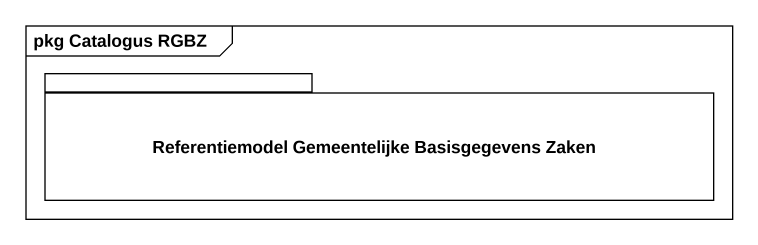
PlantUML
@startuml
mainframe pkg Catalogus RGBZ
package "Referentiemodel Gemeentelijke Basisgegevens Zaken" as Referentiemodel {
}
@enduml
